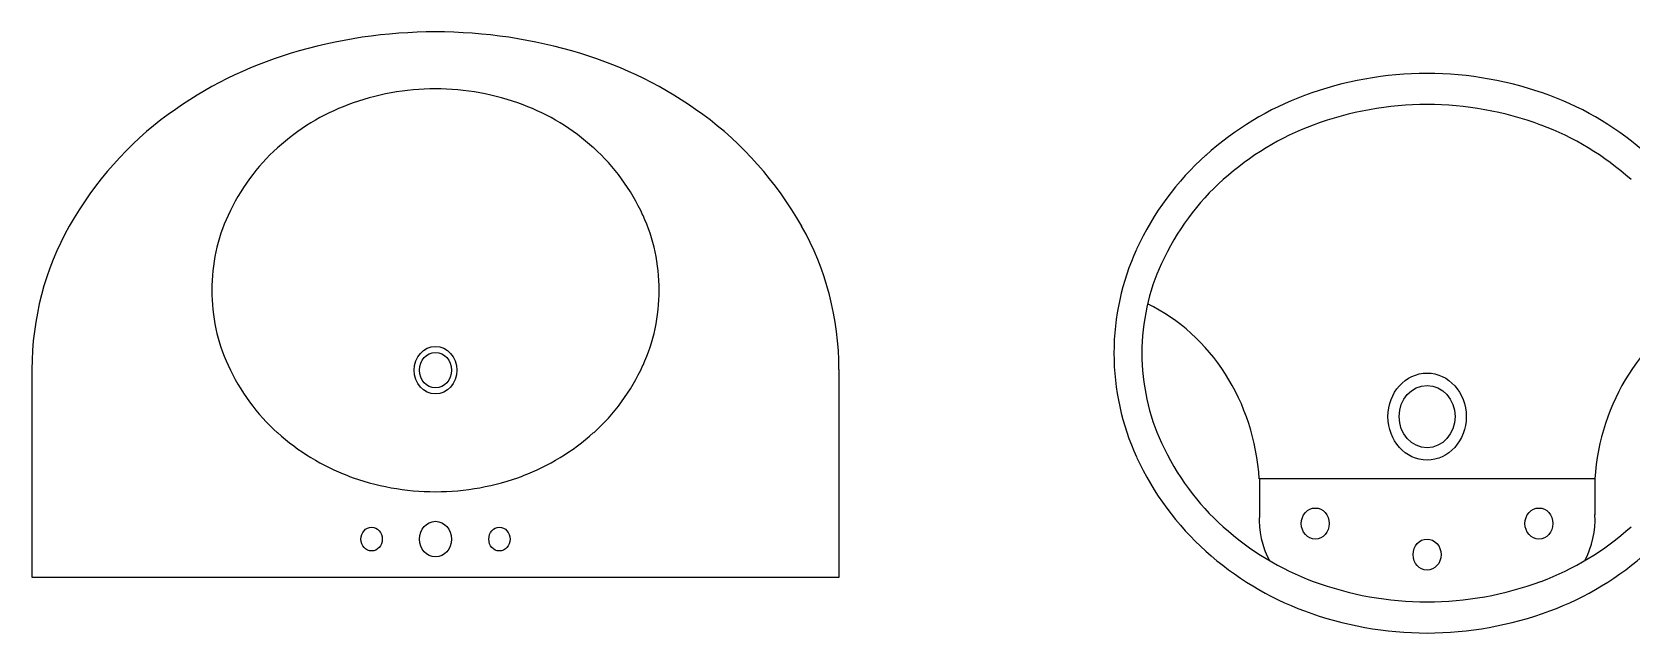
# Model space of a CAD drawing. Header units: inches. Extents: x -610279 to 716273, y -3458896 to 18603.
# Drawn here: x -294596 to -47981, y -3449981 to -3357218 of the extents above; entities that cross this region are included whole.
import ezdxf

# ---------------------------------------------------------------- set-up
doc = ezdxf.new("R2010")
doc.units = ezdxf.units.IN
doc.layers.add('6.Furniture', color=2, linetype='Continuous')
doc.layers.add('freecads.com', color=7, linetype='Continuous')
doc.styles.add('PL-01$0$Standard', font='ARIALN.TTF')

# ---------------------------------------------------------------- blocks, each defined once
blk = doc.blocks.new('bathroom blocks')
at = {"layer": 'freecads.com'}
for p, q in [((1712.7, 17933.5), (991, 17933.5)), ((991, 17933.5), (991, 17766.4)), ((1712.7, 17766.4), (1712.7, 17933.5)), ((315.2, 17854.4), (315.2, 17883.3)), ((615.2, 17854.4), (615.2, 17883.3)), ((315.2, 17854.4), (615.2, 17854.4))]:
    blk.add_line(p, q, dxfattribs=at)
for centre, radius in [((465.2, 17915.4), 12.5), ((1294.7, 17902.9), 9.52), ((1351.9, 17902.9), 14.3), ((1409, 17902.9), 9.52), ((365.2, 17890.4), 12.5), ((565.2, 17890.4), 12.5), ((465.2, 17804.4), 35), ((465.2, 17804.4), 25), ((1351.9, 17767.1), 19.1), ((1351.9, 17767.1), 14.3)]:
    blk.add_circle(centre, radius, dxfattribs=at)
for centre, radius, start, end in [((465.2, 17631), 347.4, 90.0002, 108.4102), ((465.2, 17631), 347.4, 71.5902, 90.0002), ((445.2, 17691), 284.2, 108.4102, 128.7846), ((465.2, 17631), 322.4, 90.0002, 108.4102), ((465.2, 17631), 322.4, 71.5902, 90.0002), ((485.1, 17691), 284.2, 51.2158, 71.5902), ((445.2, 17691), 259.2, 108.4102, 128.7846), ((485.1, 17691), 259.2, 51.2158, 71.5902), ((378.6, 17887.2), 63.6, 148.7144, 183.5904), ((551.7, 17887.2), 63.6, 356.41, 31.286), ((515.8, 17729.1), 235.3, 27.2698, 51.2158), ((515.8, 17729.1), 210.3, 27.2698, 51.2158), ((1351.9, 17618.4), 246.4, 90, 108.5371), ((1351.9, 17618.4), 246.4, 71.4629, 90), ((149.3, 17866.5), 166.3, 293.3424, 355.8488), ((781.1, 17866.5), 166.3, 184.1516, 246.658), ((1338, 17659.7), 202.7, 108.5371, 128.991), ((1365.7, 17659.7), 202.7, 51.009, 71.4629), ((563, 17753.4), 182.2, 0.0002, 27.2698), ((563, 17753.4), 157.2, 0.0002, 27.2698), ((1316.7, 17686.1), 168.9, 128.991, 152.9023), ((1387, 17686.1), 168.9, 27.0977, 51.009), ((1206.3, 17766.4), 215.2, 180, 212.3267), ((1283.9, 17702.8), 132.1, 152.9023, 180), ((1419.8, 17702.8), 132.1, 0, 27.0977), ((1497.5, 17766.4), 215.2, 327.6733, 0), ((563, 17753.4), 157.2, 332.7306, 0.0002), ((563, 17753.4), 182.2, 332.7306, 0.0002), ((1283.9, 17702.8), 132.1, 180, 207.0977), ((1419.8, 17702.8), 132.1, 332.9023, 360), ((515.8, 17777.7), 210.3, 308.7846, 332.7306), ((515.8, 17777.7), 235.3, 308.7846, 332.7306), ((1276, 17810.5), 297.7, 212.3267, 236.7934), ((1316.7, 17719.6), 168.9, 207.0977, 231.009), ((1387, 17719.6), 168.9, 308.991, 332.9023), ((1427.8, 17810.5), 297.7, 303.2066, 327.6733), ((445.2, 17815.9), 259.2, 231.2158, 251.5902), ((485.1, 17815.9), 259.2, 288.4102, 308.7846), ((445.2, 17815.9), 284.2, 231.2158, 251.5902), ((485.1, 17815.9), 284.2, 288.4102, 308.7846), ((1338, 17745.9), 202.7, 231.009, 251.4629), ((1365.7, 17745.9), 202.7, 288.5371, 308.991), ((465.2, 17875.9), 322.4, 251.5902, 270.0002), ((465.2, 17875.9), 322.4, 270.0002, 288.4102), ((1321.8, 17880.6), 381.4, 236.7934, 254.8305), ((1351.9, 17787.3), 246.4, 251.4629, 270), ((1351.9, 17787.3), 246.4, 270, 288.5371), ((1381.9, 17880.6), 381.4, 285.1695, 303.2066), ((465.2, 17875.9), 347.4, 251.5902, 270.0002), ((465.2, 17875.9), 347.4, 270.0002, 288.4102), ((1351.9, 17991.4), 496.3, 254.8305, 270), ((1351.9, 17991.4), 496.3, 270, 285.1695)]:
    blk.add_arc(centre, radius, start, end, dxfattribs=at)
at = {"layer": 'freecads.com', "style": 'PL-01$0$Standard', "flags": 8}
for tag, p in [('MODELNUMBER', (515.5, 11335.7)), ('TRADENAME', (515.5, 11335.7)), ('PRODUCT', (515.5, 11335.6)), ('MATERIAL', (515.5, 11335.6))]:
    blk.add_attdef(tag, p, '', height=0.0254, dxfattribs=at)

msp = doc.modelspace()

# ---------------------------------------------------------------- block references
at = {"layer": '6.Furniture', "xscale": -172.477860637242, "yscale": -191.938897149721, "zscale": 172.477860637242}
msp.add_blockref('bathroom blocks', (804.83049, 778.78587), dxfattribs=at)

doc.saveas('drawing.dxf')
